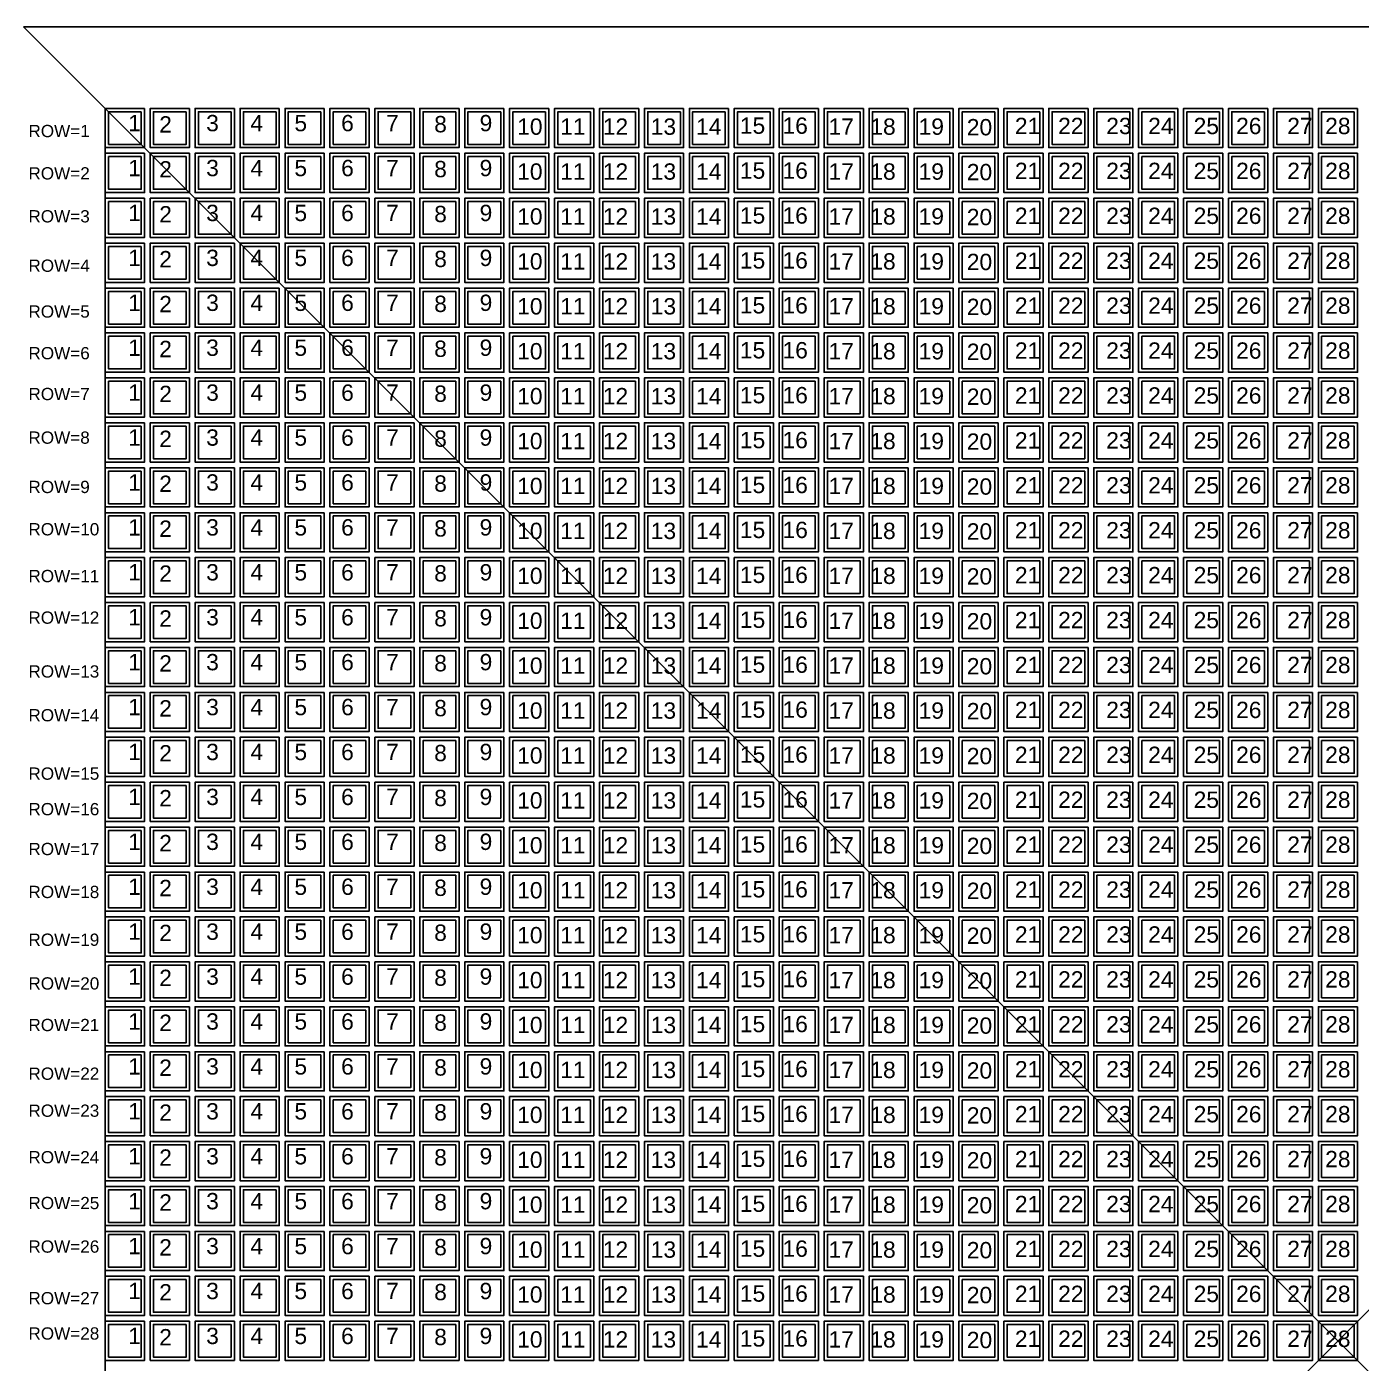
# Model space of a CAD drawing. Header units: inches. Extents: x 0 to 907042749, y -2200 to 1199479692.
# Drawn here: x 906906573 to 906922910, y 1199407218 to 1199423583 of the extents above; entities that cross this region are included whole.
import ezdxf

# ---------------------------------------------------------------- set-up
doc = ezdxf.new("R2010")
doc.units = ezdxf.units.IN
doc.header["$MEASUREMENT"] = 0
doc.styles.get("Standard").update_dxf_attribs({"font": 'arial.ttf'})

# ---------------------------------------------------------------- blocks, each defined once
blk = doc.blocks.new('Formwork')
blk.add_lwpolyline([(240, 240), (-240, 240), (-240, -240), (240, -240)], close=True)
blk.add_lwpolyline([(200, 200), (-200, 200), (-200, -200), (200, -200), (200, 200)])
blk = doc.blocks.new('*U66')
at = {"layer": 'Defpoints'}
blk.add_blockref('Formwork', (0, 0), dxfattribs=at)
blk = doc.blocks.new('*U65')
at = {"color": 0, "linetype": 'ByBlock', "lineweight": -2, "transparency": 16777216}
for p in [(0, 29700), (550, 29700), (1100, 29700), (1650, 29700), (2200, 29700), (2750, 29700), (3300, 29700), (3850, 29700), (4400, 29700), (4950, 29700), (5500, 29700), (6050, 29700), (6600, 29700), (7150, 29700), (7700, 29700), (8250, 29700), (8800, 29700), (9350, 29700), (9900, 29700), (10450, 29700), (11000, 29700), (11550, 29700), (12100, 29700), (12650, 29700), (13200, 29700), (13750, 29700), (14300, 29700), (14850, 29700), (0, 29150), (550, 29150), (1100, 29150), (1650, 29150), (2200, 29150), (2750, 29150), (3300, 29150), (3850, 29150), (4400, 29150), (4950, 29150), (5500, 29150), (6050, 29150), (6600, 29150), (7150, 29150), (7700, 29150), (8250, 29150), (8800, 29150), (9350, 29150), (9900, 29150), (10450, 29150), (11000, 29150), (11550, 29150), (12100, 29150), (12650, 29150), (13200, 29150), (13750, 29150), (14300, 29150), (14850, 29150), (0, 28600), (550, 28600), (1100, 28600), (1650, 28600), (2200, 28600), (2750, 28600), (3300, 28600), (3850, 28600), (4400, 28600), (4950, 28600), (5500, 28600), (6050, 28600), (6600, 28600), (7150, 28600), (7700, 28600), (8250, 28600), (8800, 28600), (9350, 28600), (9900, 28600), (10450, 28600), (11000, 28600), (11550, 28600), (12100, 28600), (12650, 28600), (13200, 28600), (13750, 28600), (14300, 28600), (14850, 28600), (0, 28050), (550, 28050), (1100, 28050), (1650, 28050), (2200, 28050), (2750, 28050), (3300, 28050), (3850, 28050), (4400, 28050), (4950, 28050), (5500, 28050), (6050, 28050), (6600, 28050), (7150, 28050), (7700, 28050), (8250, 28050), (8800, 28050), (9350, 28050), (9900, 28050), (10450, 28050), (11000, 28050), (11550, 28050), (12100, 28050), (12650, 28050), (13200, 28050), (13750, 28050), (14300, 28050), (14850, 28050), (0, 27500), (550, 27500), (1100, 27500), (1650, 27500), (2200, 27500), (2750, 27500), (3300, 27500), (3850, 27500), (4400, 27500), (4950, 27500), (5500, 27500), (6050, 27500), (6600, 27500), (7150, 27500), (7700, 27500), (8250, 27500), (8800, 27500), (9350, 27500), (9900, 27500), (10450, 27500), (11000, 27500), (11550, 27500), (12100, 27500), (12650, 27500), (13200, 27500), (13750, 27500), (14300, 27500), (14850, 27500), (0, 26950), (550, 26950), (1100, 26950), (1650, 26950), (2200, 26950), (2750, 26950), (3300, 26950), (3850, 26950), (4400, 26950), (4950, 26950), (5500, 26950), (6050, 26950), (6600, 26950), (7150, 26950), (7700, 26950), (8250, 26950), (8800, 26950), (9350, 26950), (9900, 26950), (10450, 26950), (11000, 26950), (11550, 26950), (12100, 26950), (12650, 26950), (13200, 26950), (13750, 26950), (14300, 26950), (14850, 26950), (0, 26400), (550, 26400), (1100, 26400), (1650, 26400), (2200, 26400), (2750, 26400), (3300, 26400), (3850, 26400), (4400, 26400), (4950, 26400), (5500, 26400), (6050, 26400), (6600, 26400), (7150, 26400), (7700, 26400), (8250, 26400), (8800, 26400), (9350, 26400), (9900, 26400), (10450, 26400), (11000, 26400), (11550, 26400), (12100, 26400), (12650, 26400), (13200, 26400), (13750, 26400), (14300, 26400), (14850, 26400), (0, 25850), (550, 25850), (1100, 25850), (1650, 25850), (2200, 25850), (2750, 25850), (3300, 25850), (3850, 25850), (4400, 25850), (4950, 25850), (5500, 25850), (6050, 25850), (6600, 25850), (7150, 25850), (7700, 25850), (8250, 25850), (8800, 25850), (9350, 25850), (9900, 25850), (10450, 25850), (11000, 25850), (11550, 25850), (12100, 25850), (12650, 25850), (13200, 25850), (13750, 25850), (14300, 25850), (14850, 25850), (0, 25300), (550, 25300), (1100, 25300), (1650, 25300), (2200, 25300), (2750, 25300), (3300, 25300), (3850, 25300), (4400, 25300), (4950, 25300), (5500, 25300), (6050, 25300), (6600, 25300), (7150, 25300), (7700, 25300), (8250, 25300), (8800, 25300), (9350, 25300), (9900, 25300), (10450, 25300), (11000, 25300), (11550, 25300), (12100, 25300), (12650, 25300), (13200, 25300), (13750, 25300), (14300, 25300), (14850, 25300), (0, 24750), (550, 24750), (1100, 24750), (1650, 24750), (2200, 24750), (2750, 24750), (3300, 24750), (3850, 24750), (4400, 24750), (4950, 24750), (5500, 24750), (6050, 24750), (6600, 24750), (7150, 24750), (7700, 24750), (8250, 24750), (8800, 24750), (9350, 24750), (9900, 24750), (10450, 24750), (11000, 24750), (11550, 24750), (12100, 24750), (12650, 24750), (13200, 24750), (13750, 24750), (14300, 24750), (14850, 24750), (0, 24200), (550, 24200), (1100, 24200), (1650, 24200), (2200, 24200), (2750, 24200), (3300, 24200), (3850, 24200), (4400, 24200), (4950, 24200), (5500, 24200), (6050, 24200), (6600, 24200), (7150, 24200), (7700, 24200), (8250, 24200), (8800, 24200), (9350, 24200), (9900, 24200), (10450, 24200), (11000, 24200), (11550, 24200), (12100, 24200), (12650, 24200), (13200, 24200), (13750, 24200), (14300, 24200), (14850, 24200), (0, 23650), (550, 23650), (1100, 23650), (1650, 23650), (2200, 23650), (2750, 23650), (3300, 23650), (3850, 23650), (4400, 23650), (4950, 23650), (5500, 23650), (6050, 23650), (6600, 23650), (7150, 23650), (7700, 23650), (8250, 23650), (8800, 23650), (9350, 23650), (9900, 23650), (10450, 23650), (11000, 23650), (11550, 23650), (12100, 23650), (12650, 23650), (13200, 23650), (13750, 23650), (14300, 23650), (14850, 23650), (0, 23100), (550, 23100), (1100, 23100), (1650, 23100), (2200, 23100), (2750, 23100), (3300, 23100), (3850, 23100), (4400, 23100), (4950, 23100), (5500, 23100), (6050, 23100), (6600, 23100), (7150, 23100), (7700, 23100), (8250, 23100), (8800, 23100), (9350, 23100), (9900, 23100), (10450, 23100), (11000, 23100), (11550, 23100), (12100, 23100), (12650, 23100), (13200, 23100), (13750, 23100), (14300, 23100), (14850, 23100), (0, 22550), (550, 22550), (1100, 22550), (1650, 22550), (2200, 22550), (2750, 22550), (3300, 22550), (3850, 22550), (4400, 22550), (4950, 22550), (5500, 22550), (6050, 22550), (6600, 22550), (7150, 22550), (7700, 22550), (8250, 22550), (8800, 22550), (9350, 22550), (9900, 22550), (10450, 22550), (11000, 22550), (11550, 22550), (12100, 22550), (12650, 22550), (13200, 22550), (13750, 22550), (14300, 22550), (14850, 22550), (0, 22000), (550, 22000), (1100, 22000), (1650, 22000), (2200, 22000), (2750, 22000), (3300, 22000), (3850, 22000), (4400, 22000), (4950, 22000), (5500, 22000), (6050, 22000), (6600, 22000), (7150, 22000), (7700, 22000), (8250, 22000), (8800, 22000), (9350, 22000), (9900, 22000), (10450, 22000), (11000, 22000), (11550, 22000), (12100, 22000), (12650, 22000), (13200, 22000), (13750, 22000), (14300, 22000), (14850, 22000), (0, 21450), (550, 21450), (1100, 21450), (1650, 21450), (2200, 21450), (2750, 21450), (3300, 21450), (3850, 21450), (4400, 21450), (4950, 21450), (5500, 21450), (6050, 21450), (6600, 21450), (7150, 21450), (7700, 21450), (8250, 21450), (8800, 21450), (9350, 21450), (9900, 21450), (10450, 21450), (11000, 21450), (11550, 21450), (12100, 21450), (12650, 21450), (13200, 21450), (13750, 21450), (14300, 21450), (14850, 21450), (0, 20900), (550, 20900), (1100, 20900), (1650, 20900), (2200, 20900), (2750, 20900), (3300, 20900), (3850, 20900), (4400, 20900), (4950, 20900), (5500, 20900), (6050, 20900), (6600, 20900), (7150, 20900), (7700, 20900), (8250, 20900), (8800, 20900), (9350, 20900), (9900, 20900), (10450, 20900), (11000, 20900), (11550, 20900), (12100, 20900), (12650, 20900), (13200, 20900), (13750, 20900), (14300, 20900), (14850, 20900), (0, 20350), (550, 20350), (1100, 20350), (1650, 20350), (2200, 20350), (2750, 20350), (3300, 20350), (3850, 20350), (4400, 20350), (4950, 20350), (5500, 20350), (6050, 20350), (6600, 20350), (7150, 20350), (7700, 20350), (8250, 20350), (8800, 20350), (9350, 20350), (9900, 20350), (10450, 20350), (11000, 20350), (11550, 20350), (12100, 20350), (12650, 20350), (13200, 20350), (13750, 20350), (14300, 20350), (14850, 20350), (0, 19800), (550, 19800), (1100, 19800), (1650, 19800), (2200, 19800), (2750, 19800), (3300, 19800), (3850, 19800), (4400, 19800), (4950, 19800), (5500, 19800), (6050, 19800), (6600, 19800), (7150, 19800), (7700, 19800), (8250, 19800), (8800, 19800), (9350, 19800), (9900, 19800), (10450, 19800), (11000, 19800), (11550, 19800), (12100, 19800), (12650, 19800), (13200, 19800), (13750, 19800), (14300, 19800), (14850, 19800), (0, 19250), (550, 19250), (1100, 19250), (1650, 19250), (2200, 19250), (2750, 19250), (3300, 19250), (3850, 19250), (4400, 19250), (4950, 19250), (5500, 19250), (6050, 19250), (6600, 19250), (7150, 19250), (7700, 19250), (8250, 19250), (8800, 19250), (9350, 19250), (9900, 19250), (10450, 19250), (11000, 19250), (11550, 19250), (12100, 19250), (12650, 19250), (13200, 19250), (13750, 19250), (14300, 19250), (14850, 19250), (0, 18700), (550, 18700), (1100, 18700), (1650, 18700), (2200, 18700), (2750, 18700), (3300, 18700), (3850, 18700), (4400, 18700), (4950, 18700), (5500, 18700), (6050, 18700), (6600, 18700), (7150, 18700), (7700, 18700), (8250, 18700), (8800, 18700), (9350, 18700), (9900, 18700), (10450, 18700), (11000, 18700), (11550, 18700), (12100, 18700), (12650, 18700), (13200, 18700), (13750, 18700), (14300, 18700), (14850, 18700), (0, 18150), (550, 18150), (1100, 18150), (1650, 18150), (2200, 18150), (2750, 18150), (3300, 18150), (3850, 18150), (4400, 18150), (4950, 18150), (5500, 18150), (6050, 18150), (6600, 18150), (7150, 18150), (7700, 18150), (8250, 18150), (8800, 18150), (9350, 18150), (9900, 18150), (10450, 18150), (11000, 18150), (11550, 18150), (12100, 18150), (12650, 18150), (13200, 18150), (13750, 18150), (14300, 18150), (14850, 18150), (0, 17600), (550, 17600), (1100, 17600), (1650, 17600), (2200, 17600), (2750, 17600), (3300, 17600), (3850, 17600), (4400, 17600), (4950, 17600), (5500, 17600), (6050, 17600), (6600, 17600), (7150, 17600), (7700, 17600), (8250, 17600), (8800, 17600), (9350, 17600), (9900, 17600), (10450, 17600), (11000, 17600), (11550, 17600), (12100, 17600), (12650, 17600), (13200, 17600), (13750, 17600), (14300, 17600), (14850, 17600), (0, 17050), (550, 17050), (1100, 17050), (1650, 17050), (2200, 17050), (2750, 17050), (3300, 17050), (3850, 17050), (4400, 17050), (4950, 17050), (5500, 17050), (6050, 17050), (6600, 17050), (7150, 17050), (7700, 17050), (8250, 17050), (8800, 17050), (9350, 17050), (9900, 17050), (10450, 17050), (11000, 17050), (11550, 17050), (12100, 17050), (12650, 17050), (13200, 17050), (13750, 17050), (14300, 17050), (14850, 17050), (0, 16500), (550, 16500), (1100, 16500), (1650, 16500), (2200, 16500), (2750, 16500), (3300, 16500), (3850, 16500), (4400, 16500), (4950, 16500), (5500, 16500), (6050, 16500), (6600, 16500), (7150, 16500), (7700, 16500), (8250, 16500), (8800, 16500), (9350, 16500), (9900, 16500), (10450, 16500), (11000, 16500), (11550, 16500), (12100, 16500), (12650, 16500), (13200, 16500), (13750, 16500), (14300, 16500), (14850, 16500), (0, 15950), (550, 15950), (1100, 15950), (1650, 15950), (2200, 15950), (2750, 15950), (3300, 15950), (3850, 15950), (4400, 15950), (4950, 15950), (5500, 15950), (6050, 15950), (6600, 15950), (7150, 15950), (7700, 15950), (8250, 15950), (8800, 15950), (9350, 15950), (9900, 15950), (10450, 15950), (11000, 15950), (11550, 15950), (12100, 15950), (12650, 15950), (13200, 15950), (13750, 15950), (14300, 15950), (14850, 15950), (0, 15400), (550, 15400), (1100, 15400), (1650, 15400), (2200, 15400), (2750, 15400), (3300, 15400), (3850, 15400), (4400, 15400), (4950, 15400), (5500, 15400), (6050, 15400), (6600, 15400), (7150, 15400), (7700, 15400), (8250, 15400), (8800, 15400), (9350, 15400), (9900, 15400), (10450, 15400), (11000, 15400), (11550, 15400), (12100, 15400), (12650, 15400), (13200, 15400), (13750, 15400), (14300, 15400), (14850, 15400), (0, 14850), (550, 14850), (1100, 14850), (1650, 14850), (2200, 14850), (2750, 14850), (3300, 14850), (3850, 14850), (4400, 14850), (4950, 14850), (5500, 14850), (6050, 14850), (6600, 14850), (7150, 14850), (7700, 14850), (8250, 14850), (8800, 14850), (9350, 14850), (9900, 14850), (10450, 14850), (11000, 14850), (11550, 14850), (12100, 14850), (12650, 14850), (13200, 14850), (13750, 14850), (14300, 14850), (14850, 14850)]:
    blk.add_blockref('*U66', p, dxfattribs=at)
blk = doc.blocks.new('A$C5B282A8D')
for s, p in [('1', (240, -240)), ('2', (620, -256)), ('3', (1195, -240)), ('4', (1737, -240)), ('5', (2275, -240)), ('6', (2847, -240)), ('7', (3397, -240)), ('8', (3986, -253)), ('9', (4542, -240)), ('10', (5002, -283)), ('11', (5528, -283)), ('12', (6050, -283)), ('13', (6637, -283)), ('14', (7192, -283)), ('15', (7728, -271)), ('16', (8250, -271)), ('17', (8813, -283)), ('18', (9325, -283)), ('19', (9916, -283)), ('20', (10506, -290)), ('21', (11095, -275)), ('22', (11624, -275)), ('23', (12213, -275)), ('24', (12726, -275)), ('25', (13283, -275)), ('26', (13803, -275)), ('27', (14429, -275)), ('28', (14893, -275))]:
    blk.add_text(s, height=200).set_placement(p)
blk = doc.blocks.new('Casting_yard_type_2')
for p, q in [((-16090, 16090), (16090, 16090)), ((-16090, 16090), (16090, -16090)), ((16090, 16090), (-16090, -16090)), ((-15090, 15090), (-15090, -15050))]:
    blk.add_line(p, q)
for name, p in [('*U65', (-14850, -14850)), ('A$C5B282A8D', (-15050, 4050))]:
    blk.add_blockref(name, p)
for s, height, p in [('1', 200, (-14810, 14810)), ('2', 200, (-14430, 14794)), ('3', 200, (-13855, 14810)), ('4', 200, (-13313, 14810)), ('5', 200, (-12775, 14810)), ('6', 200, (-12203, 14810)), ('7', 200, (-11653, 14810)), ('8', 200, (-11064, 14797)), ('9', 200, (-10508, 14810)), ('10', 200, (-10048, 14767)), ('11', 200, (-9522, 14767)), ('12', 200, (-9000, 14767)), ('13', 200, (-8413, 14767)), ('14', 200, (-7858, 14767)), ('15', 200, (-7322, 14779)), ('16', 200, (-6800, 14779)), ('17', 200, (-6237, 14767)), ('18', 200, (-5725, 14767)), ('19', 200, (-5134, 14767)), ('20', 200, (-4544, 14760)), ('21', 200, (-3955, 14775)), ('22', 200, (-3426, 14775)), ('23', 200, (-2837, 14775)), ('24', 200, (-2324, 14775)), ('25', 200, (-1767, 14775)), ('26', 200, (-1247, 14775)), ('27', 200, (-621, 14775)), ('28', 200, (-157, 14775)), ('ROW=1', 150, (-16031, 14738)), ('1', 200, (-14810, 14260)), ('2', 200, (-14430, 14244)), ('3', 200, (-13855, 14260)), ('4', 200, (-13313, 14260)), ('5', 200, (-12775, 14260)), ('6', 200, (-12203, 14260)), ('7', 200, (-11653, 14260)), ('8', 200, (-11064, 14247)), ('9', 200, (-10508, 14260)), ('10', 200, (-10048, 14217)), ('11', 200, (-9522, 14217)), ('12', 200, (-9000, 14217)), ('13', 200, (-8413, 14217)), ('14', 200, (-7858, 14217)), ('15', 200, (-7322, 14229)), ('16', 200, (-6800, 14229)), ('17', 200, (-6237, 14217)), ('18', 200, (-5725, 14217)), ('19', 200, (-5134, 14217)), ('20', 200, (-4544, 14210)), ('21', 200, (-3955, 14225)), ('22', 200, (-3426, 14225)), ('23', 200, (-2837, 14225)), ('24', 200, (-2324, 14225)), ('25', 200, (-1767, 14225)), ('26', 200, (-1247, 14225)), ('27', 200, (-621, 14225)), ('28', 200, (-157, 14225)), ('ROW=2', 150, (-16031, 14220)), ('1', 200, (-14810, 13710)), ('3', 200, (-13855, 13710)), ('4', 200, (-13313, 13710)), ('5', 200, (-12775, 13710)), ('6', 200, (-12203, 13710)), ('7', 200, (-11653, 13710)), ('9', 200, (-10508, 13710)), ('ROW=3', 150, (-16031, 13694)), ('2', 200, (-14430, 13694)), ('8', 200, (-11064, 13697)), ('10', 200, (-10048, 13667)), ('11', 200, (-9522, 13667)), ('12', 200, (-9000, 13667)), ('13', 200, (-8413, 13667)), ('14', 200, (-7858, 13667)), ('15', 200, (-7322, 13679)), ('16', 200, (-6800, 13679)), ('17', 200, (-6237, 13667)), ('18', 200, (-5725, 13667)), ('19', 200, (-5134, 13667)), ('20', 200, (-4544, 13660)), ('21', 200, (-3955, 13675)), ('22', 200, (-3426, 13675)), ('23', 200, (-2837, 13675)), ('24', 200, (-2324, 13675)), ('25', 200, (-1767, 13675)), ('26', 200, (-1247, 13675)), ('27', 200, (-621, 13675)), ('28', 200, (-157, 13675)), ('1', 200, (-14810, 13160)), ('2', 200, (-14430, 13144)), ('3', 200, (-13855, 13160)), ('4', 200, (-13313, 13160)), ('5', 200, (-12775, 13160)), ('6', 200, (-12203, 13160)), ('7', 200, (-11653, 13160)), ('8', 200, (-11064, 13147)), ('9', 200, (-10508, 13160)), ('10', 200, (-10048, 13117)), ('11', 200, (-9522, 13117)), ('12', 200, (-9000, 13117)), ('13', 200, (-8413, 13117)), ('14', 200, (-7858, 13117)), ('15', 200, (-7322, 13129)), ('16', 200, (-6800, 13129)), ('17', 200, (-6237, 13117)), ('18', 200, (-5725, 13117)), ('19', 200, (-5134, 13117)), ('20', 200, (-4544, 13110)), ('21', 200, (-3955, 13125)), ('22', 200, (-3426, 13125)), ('23', 200, (-2837, 13125)), ('24', 200, (-2324, 13125)), ('25', 200, (-1767, 13125)), ('26', 200, (-1247, 13125)), ('27', 200, (-621, 13125)), ('28', 200, (-157, 13125)), ('ROW=4', 150, (-16031, 13089)), ('1', 200, (-14810, 12610)), ('2', 200, (-14430, 12594)), ('3', 200, (-13855, 12610)), ('4', 200, (-13313, 12610)), ('5', 200, (-12775, 12610)), ('6', 200, (-12203, 12610)), ('7', 200, (-11653, 12610)), ('8', 200, (-11064, 12597)), ('9', 200, (-10508, 12610)), ('10', 200, (-10048, 12567)), ('11', 200, (-9522, 12567)), ('12', 200, (-9000, 12567)), ('13', 200, (-8413, 12567)), ('14', 200, (-7858, 12567)), ('15', 200, (-7322, 12579)), ('16', 200, (-6800, 12579)), ('17', 200, (-6237, 12567)), ('18', 200, (-5725, 12567)), ('19', 200, (-5134, 12567)), ('21', 200, (-3955, 12575)), ('22', 200, (-3426, 12575)), ('23', 200, (-2837, 12575)), ('24', 200, (-2324, 12575)), ('25', 200, (-1767, 12575)), ('26', 200, (-1247, 12575)), ('27', 200, (-621, 12575)), ('28', 200, (-157, 12575)), ('ROW=5', 150, (-16031, 12528)), ('20', 200, (-4544, 12560)), ('ROW=6', 150, (-16031, 12018)), ('1', 200, (-14810, 12060)), ('2', 200, (-14430, 12044)), ('3', 200, (-13855, 12060)), ('4', 200, (-13313, 12060)), ('5', 200, (-12775, 12060)), ('6', 200, (-12203, 12060)), ('7', 200, (-11653, 12060)), ('8', 200, (-11064, 12047)), ('9', 200, (-10508, 12060)), ('10', 200, (-10048, 12017)), ('11', 200, (-9522, 12017)), ('12', 200, (-9000, 12017)), ('13', 200, (-8413, 12017)), ('14', 200, (-7858, 12017)), ('15', 200, (-7322, 12029)), ('16', 200, (-6800, 12029)), ('17', 200, (-6237, 12017)), ('18', 200, (-5725, 12017)), ('19', 200, (-5134, 12017)), ('20', 200, (-4544, 12010)), ('21', 200, (-3955, 12025)), ('22', 200, (-3426, 12025)), ('23', 200, (-2837, 12025)), ('24', 200, (-2324, 12025)), ('25', 200, (-1767, 12025)), ('26', 200, (-1247, 12025)), ('27', 200, (-621, 12025)), ('28', 200, (-157, 12025)), ('ROW=7', 150, (-16031, 11518)), ('1', 200, (-14810, 11510)), ('2', 200, (-14430, 11494)), ('3', 200, (-13855, 11510)), ('4', 200, (-13313, 11510)), ('5', 200, (-12775, 11510)), ('6', 200, (-12203, 11510)), ('7', 200, (-11653, 11510)), ('8', 200, (-11064, 11497)), ('9', 200, (-10508, 11510)), ('10', 200, (-10048, 11467)), ('11', 200, (-9522, 11467)), ('12', 200, (-9000, 11467)), ('13', 200, (-8413, 11467)), ('14', 200, (-7858, 11467)), ('15', 200, (-7322, 11479)), ('16', 200, (-6800, 11479)), ('17', 200, (-6237, 11467)), ('18', 200, (-5725, 11467)), ('19', 200, (-5134, 11467)), ('20', 200, (-4544, 11460)), ('21', 200, (-3955, 11475)), ('22', 200, (-3426, 11475)), ('23', 200, (-2837, 11475)), ('24', 200, (-2324, 11475)), ('25', 200, (-1767, 11475)), ('26', 200, (-1247, 11475)), ('27', 200, (-621, 11475)), ('28', 200, (-157, 11475)), ('ROW=8', 150, (-16031, 10984)), ('1', 200, (-14810, 10960)), ('2', 200, (-14430, 10944)), ('3', 200, (-13855, 10960)), ('4', 200, (-13313, 10960)), ('5', 200, (-12775, 10960)), ('6', 200, (-12203, 10960)), ('7', 200, (-11653, 10960)), ('8', 200, (-11064, 10947)), ('9', 200, (-10508, 10960)), ('15', 200, (-7322, 10929)), ('16', 200, (-6800, 10929)), ('10', 200, (-10048, 10917)), ('11', 200, (-9522, 10917)), ('12', 200, (-9000, 10917)), ('13', 200, (-8413, 10917)), ('14', 200, (-7858, 10917)), ('17', 200, (-6237, 10917)), ('18', 200, (-5725, 10917)), ('19', 200, (-5134, 10917)), ('20', 200, (-4544, 10910)), ('21', 200, (-3955, 10925)), ('22', 200, (-3426, 10925)), ('23', 200, (-2837, 10925)), ('24', 200, (-2324, 10925)), ('25', 200, (-1767, 10925)), ('26', 200, (-1247, 10925)), ('27', 200, (-621, 10925)), ('28', 200, (-157, 10925)), ('ROW=9', 150, (-16031, 10380)), ('1', 200, (-14810, 10410)), ('2', 200, (-14430, 10394)), ('3', 200, (-13855, 10410)), ('4', 200, (-13313, 10410)), ('5', 200, (-12775, 10410)), ('6', 200, (-12203, 10410)), ('7', 200, (-11653, 10410)), ('8', 200, (-11064, 10397)), ('9', 200, (-10508, 10410)), ('10', 200, (-10048, 10367)), ('11', 200, (-9522, 10367)), ('12', 200, (-9000, 10367)), ('13', 200, (-8413, 10367)), ('14', 200, (-7858, 10367)), ('15', 200, (-7322, 10379)), ('16', 200, (-6800, 10379)), ('17', 200, (-6237, 10367)), ('18', 200, (-5725, 10367)), ('19', 200, (-5134, 10367)), ('20', 200, (-4544, 10360)), ('21', 200, (-3955, 10375)), ('22', 200, (-3426, 10375)), ('23', 200, (-2837, 10375)), ('24', 200, (-2324, 10375)), ('25', 200, (-1767, 10375)), ('26', 200, (-1247, 10375)), ('27', 200, (-621, 10375)), ('28', 200, (-157, 10375)), ('ROW=10', 150, (-16031, 9862)), ('1', 200, (-14810, 9860)), ('2', 200, (-14430, 9844)), ('3', 200, (-13855, 9860)), ('4', 200, (-13313, 9860)), ('5', 200, (-12775, 9860)), ('6', 200, (-12203, 9860)), ('7', 200, (-11653, 9860)), ('8', 200, (-11064, 9847)), ('9', 200, (-10508, 9860)), ('10', 200, (-10048, 9817)), ('11', 200, (-9522, 9817)), ('12', 200, (-9000, 9817)), ('13', 200, (-8413, 9817)), ('14', 200, (-7858, 9817)), ('15', 200, (-7322, 9829)), ('16', 200, (-6800, 9829)), ('17', 200, (-6237, 9817)), ('18', 200, (-5725, 9817)), ('19', 200, (-5134, 9817)), ('20', 200, (-4544, 9810)), ('21', 200, (-3955, 9825)), ('22', 200, (-3426, 9825)), ('23', 200, (-2837, 9825)), ('24', 200, (-2324, 9825)), ('25', 200, (-1767, 9825)), ('26', 200, (-1247, 9825)), ('27', 200, (-621, 9825)), ('28', 200, (-157, 9825)), ('1', 200, (-14810, 9310)), ('2', 200, (-14430, 9294)), ('3', 200, (-13855, 9310)), ('4', 200, (-13313, 9310)), ('5', 200, (-12775, 9310)), ('6', 200, (-12203, 9310)), ('7', 200, (-11653, 9310)), ('8', 200, (-11064, 9297)), ('9', 200, (-10508, 9310)), ('ROW=11', 150, (-16031, 9289)), ('10', 200, (-10048, 9267)), ('11', 200, (-9522, 9267)), ('12', 200, (-9000, 9267)), ('13', 200, (-8413, 9267)), ('14', 200, (-7858, 9267)), ('15', 200, (-7322, 9279)), ('16', 200, (-6800, 9279)), ('17', 200, (-6237, 9267)), ('18', 200, (-5725, 9267)), ('19', 200, (-5134, 9267)), ('20', 200, (-4544, 9260)), ('21', 200, (-3955, 9275)), ('22', 200, (-3426, 9275)), ('23', 200, (-2837, 9275)), ('24', 200, (-2324, 9275)), ('25', 200, (-1767, 9275)), ('26', 200, (-1247, 9275)), ('27', 200, (-621, 9275)), ('28', 200, (-157, 9275)), ('ROW=12', 150, (-16031, 8780)), ('1', 200, (-14810, 8760)), ('2', 200, (-14430, 8744)), ('3', 200, (-13855, 8760)), ('4', 200, (-13313, 8760)), ('5', 200, (-12775, 8760)), ('6', 200, (-12203, 8760)), ('7', 200, (-11653, 8760)), ('8', 200, (-11064, 8747)), ('9', 200, (-10508, 8760)), ('10', 200, (-10048, 8717)), ('11', 200, (-9522, 8717)), ('12', 200, (-9000, 8717)), ('13', 200, (-8413, 8717)), ('14', 200, (-7858, 8717)), ('15', 200, (-7322, 8729)), ('16', 200, (-6800, 8729)), ('17', 200, (-6237, 8717)), ('18', 200, (-5725, 8717)), ('19', 200, (-5134, 8717)), ('20', 200, (-4544, 8710)), ('21', 200, (-3955, 8725)), ('22', 200, (-3426, 8725)), ('23', 200, (-2837, 8725)), ('24', 200, (-2324, 8725)), ('25', 200, (-1767, 8725)), ('26', 200, (-1247, 8725)), ('27', 200, (-621, 8725)), ('28', 200, (-157, 8725)), ('1', 200, (-14810, 8210)), ('2', 200, (-14430, 8194)), ('3', 200, (-13855, 8210)), ('4', 200, (-13313, 8210)), ('5', 200, (-12775, 8210)), ('6', 200, (-12203, 8210)), ('7', 200, (-11653, 8210)), ('8', 200, (-11064, 8197)), ('9', 200, (-10508, 8210)), ('10', 200, (-10048, 8167)), ('11', 200, (-9522, 8167)), ('12', 200, (-9000, 8167)), ('13', 200, (-8413, 8167)), ('14', 200, (-7858, 8167)), ('15', 200, (-7322, 8179)), ('16', 200, (-6800, 8179)), ('17', 200, (-6237, 8167)), ('18', 200, (-5725, 8167)), ('19', 200, (-5134, 8167)), ('20', 200, (-4544, 8160)), ('21', 200, (-3955, 8175)), ('22', 200, (-3426, 8175)), ('23', 200, (-2837, 8175)), ('24', 200, (-2324, 8175)), ('25', 200, (-1767, 8175)), ('26', 200, (-1247, 8175)), ('27', 200, (-621, 8175)), ('28', 200, (-157, 8175)), ('ROW=13', 150, (-16031, 8121)), ('1', 200, (-14810, 7660)), ('3', 200, (-13855, 7660)), ('4', 200, (-13313, 7660)), ('5', 200, (-12775, 7660)), ('6', 200, (-12203, 7660)), ('7', 200, (-11653, 7660)), ('9', 200, (-10508, 7660)), ('ROW=14', 150, (-16031, 7585)), ('2', 200, (-14430, 7644)), ('8', 200, (-11064, 7647)), ('10', 200, (-10048, 7617)), ('11', 200, (-9522, 7617)), ('12', 200, (-9000, 7617)), ('13', 200, (-8413, 7617)), ('14', 200, (-7858, 7617)), ('15', 200, (-7322, 7629)), ('16', 200, (-6800, 7629)), ('17', 200, (-6237, 7617)), ('18', 200, (-5725, 7617)), ('19', 200, (-5134, 7617)), ('20', 200, (-4544, 7610)), ('21', 200, (-3955, 7625)), ('22', 200, (-3426, 7625)), ('23', 200, (-2837, 7625)), ('24', 200, (-2324, 7625)), ('25', 200, (-1767, 7625)), ('26', 200, (-1247, 7625)), ('27', 200, (-621, 7625)), ('28', 200, (-157, 7625)), ('1', 200, (-14810, 7110)), ('2', 200, (-14430, 7094)), ('3', 200, (-13855, 7110)), ('4', 200, (-13313, 7110)), ('5', 200, (-12775, 7110)), ('6', 200, (-12203, 7110)), ('7', 200, (-11653, 7110)), ('8', 200, (-11064, 7097)), ('9', 200, (-10508, 7110)), ('10', 200, (-10048, 7067)), ('11', 200, (-9522, 7067)), ('12', 200, (-9000, 7067)), ('13', 200, (-8413, 7067)), ('14', 200, (-7858, 7067)), ('15', 200, (-7322, 7079)), ('16', 200, (-6800, 7079)), ('17', 200, (-6237, 7067)), ('18', 200, (-5725, 7067)), ('19', 200, (-5134, 7067)), ('20', 200, (-4544, 7060)), ('21', 200, (-3955, 7075)), ('22', 200, (-3426, 7075)), ('23', 200, (-2837, 7075)), ('24', 200, (-2324, 7075)), ('25', 200, (-1767, 7075)), ('26', 200, (-1247, 7075)), ('27', 200, (-621, 7075)), ('28', 200, (-157, 7075)), ('ROW=15', 150, (-16031, 6870)), ('1', 200, (-14810, 6560)), ('2', 200, (-14430, 6544)), ('3', 200, (-13855, 6560)), ('4', 200, (-13313, 6560)), ('5', 200, (-12775, 6560)), ('6', 200, (-12203, 6560)), ('7', 200, (-11653, 6560)), ('8', 200, (-11064, 6547)), ('9', 200, (-10508, 6560)), ('10', 200, (-10048, 6517)), ('11', 200, (-9522, 6517)), ('12', 200, (-9000, 6517)), ('13', 200, (-8413, 6517)), ('14', 200, (-7858, 6517)), ('15', 200, (-7322, 6529)), ('16', 200, (-6800, 6529)), ('17', 200, (-6237, 6517)), ('18', 200, (-5725, 6517)), ('19', 200, (-5134, 6517)), ('20', 200, (-4544, 6510)), ('21', 200, (-3955, 6525)), ('22', 200, (-3426, 6525)), ('23', 200, (-2837, 6525)), ('24', 200, (-2324, 6525)), ('25', 200, (-1767, 6525)), ('26', 200, (-1247, 6525)), ('27', 200, (-621, 6525)), ('28', 200, (-157, 6525)), ('ROW=16', 150, (-16031, 6435)), ('ROW=17', 150, (-16031, 5947)), ('1', 200, (-14810, 6010)), ('2', 200, (-14430, 5994)), ('3', 200, (-13855, 6010)), ('4', 200, (-13313, 6010)), ('5', 200, (-12775, 6010)), ('6', 200, (-12203, 6010)), ('7', 200, (-11653, 6010)), ('8', 200, (-11064, 5997)), ('9', 200, (-10508, 6010)), ('10', 200, (-10048, 5967)), ('11', 200, (-9522, 5967)), ('12', 200, (-9000, 5967)), ('13', 200, (-8413, 5967)), ('14', 200, (-7858, 5967)), ('15', 200, (-7322, 5979)), ('16', 200, (-6800, 5979)), ('17', 200, (-6237, 5967)), ('18', 200, (-5725, 5967)), ('19', 200, (-5134, 5967)), ('20', 200, (-4544, 5960)), ('21', 200, (-3955, 5975)), ('22', 200, (-3426, 5975)), ('23', 200, (-2837, 5975)), ('24', 200, (-2324, 5975)), ('25', 200, (-1767, 5975)), ('26', 200, (-1247, 5975)), ('27', 200, (-621, 5975)), ('28', 200, (-157, 5975)), ('ROW=18', 150, (-16031, 5421)), ('1', 200, (-14810, 5460)), ('2', 200, (-14430, 5444)), ('3', 200, (-13855, 5460)), ('4', 200, (-13313, 5460)), ('5', 200, (-12775, 5460)), ('6', 200, (-12203, 5460)), ('7', 200, (-11653, 5460)), ('8', 200, (-11064, 5447)), ('9', 200, (-10508, 5460)), ('10', 200, (-10048, 5417)), ('11', 200, (-9522, 5417)), ('12', 200, (-9000, 5417)), ('13', 200, (-8413, 5417)), ('14', 200, (-7858, 5417)), ('15', 200, (-7322, 5429)), ('16', 200, (-6800, 5429)), ('17', 200, (-6237, 5417)), ('18', 200, (-5725, 5417)), ('19', 200, (-5134, 5417)), ('20', 200, (-4544, 5410)), ('21', 200, (-3955, 5425)), ('22', 200, (-3426, 5425)), ('23', 200, (-2837, 5425)), ('24', 200, (-2324, 5425)), ('25', 200, (-1767, 5425)), ('26', 200, (-1247, 5425)), ('27', 200, (-621, 5425)), ('28', 200, (-157, 5425)), ('1', 200, (-14810, 4910)), ('2', 200, (-14430, 4894)), ('3', 200, (-13855, 4910)), ('4', 200, (-13313, 4910)), ('5', 200, (-12775, 4910)), ('6', 200, (-12203, 4910)), ('7', 200, (-11653, 4910)), ('8', 200, (-11064, 4897)), ('9', 200, (-10508, 4910)), ('15', 200, (-7322, 4879)), ('16', 200, (-6800, 4879)), ('21', 200, (-3955, 4875)), ('22', 200, (-3426, 4875)), ('23', 200, (-2837, 4875)), ('24', 200, (-2324, 4875)), ('25', 200, (-1767, 4875)), ('26', 200, (-1247, 4875)), ('27', 200, (-621, 4875)), ('28', 200, (-157, 4875)), ('ROW=19', 150, (-16031, 4836)), ('10', 200, (-10048, 4867)), ('11', 200, (-9522, 4867)), ('12', 200, (-9000, 4867)), ('13', 200, (-8413, 4867)), ('14', 200, (-7858, 4867)), ('17', 200, (-6237, 4867)), ('18', 200, (-5725, 4867)), ('19', 200, (-5134, 4867)), ('20', 200, (-4544, 4860)), ('ROW=20', 150, (-16031, 4301)), ('1', 200, (-14810, 4360)), ('2', 200, (-14430, 4344)), ('3', 200, (-13855, 4360)), ('4', 200, (-13313, 4360)), ('5', 200, (-12775, 4360)), ('6', 200, (-12203, 4360)), ('7', 200, (-11653, 4360)), ('8', 200, (-11064, 4347)), ('9', 200, (-10508, 4360)), ('10', 200, (-10048, 4317)), ('11', 200, (-9522, 4317)), ('12', 200, (-9000, 4317)), ('13', 200, (-8413, 4317)), ('14', 200, (-7858, 4317)), ('15', 200, (-7322, 4329)), ('16', 200, (-6800, 4329)), ('17', 200, (-6237, 4317)), ('18', 200, (-5725, 4317)), ('19', 200, (-5134, 4317)), ('20', 200, (-4544, 4310)), ('21', 200, (-3955, 4325)), ('22', 200, (-3426, 4325)), ('23', 200, (-2837, 4325)), ('24', 200, (-2324, 4325)), ('25', 200, (-1767, 4325)), ('26', 200, (-1247, 4325)), ('27', 200, (-621, 4325)), ('28', 200, (-157, 4325)), ('ROW=21', 150, (-16031, 3792)), ('1', 200, (-14810, 3260)), ('2', 200, (-14430, 3244)), ('3', 200, (-13855, 3260)), ('4', 200, (-13313, 3260)), ('5', 200, (-12775, 3260)), ('6', 200, (-12203, 3260)), ('7', 200, (-11653, 3260)), ('8', 200, (-11064, 3247)), ('9', 200, (-10508, 3260)), ('ROW=22', 150, (-16031, 3196)), ('10', 200, (-10048, 3217)), ('11', 200, (-9522, 3217)), ('12', 200, (-9000, 3217)), ('13', 200, (-8413, 3217)), ('14', 200, (-7858, 3217)), ('15', 200, (-7322, 3229)), ('16', 200, (-6800, 3229)), ('17', 200, (-6237, 3217)), ('18', 200, (-5725, 3217)), ('19', 200, (-5134, 3217)), ('20', 200, (-4544, 3210)), ('21', 200, (-3955, 3225)), ('22', 200, (-3426, 3225)), ('23', 200, (-2837, 3225)), ('24', 200, (-2324, 3225)), ('25', 200, (-1767, 3225)), ('26', 200, (-1247, 3225)), ('27', 200, (-621, 3225)), ('28', 200, (-157, 3225)), ('ROW=23', 150, (-16031, 2743)), ('1', 200, (-14810, 2710)), ('2', 200, (-14430, 2694)), ('3', 200, (-13855, 2710)), ('4', 200, (-13313, 2710)), ('5', 200, (-12775, 2710)), ('6', 200, (-12203, 2710)), ('7', 200, (-11653, 2710)), ('8', 200, (-11064, 2697)), ('9', 200, (-10508, 2710)), ('10', 200, (-10048, 2667)), ('11', 200, (-9522, 2667)), ('12', 200, (-9000, 2667)), ('13', 200, (-8413, 2667)), ('14', 200, (-7858, 2667)), ('15', 200, (-7322, 2679)), ('16', 200, (-6800, 2679)), ('17', 200, (-6237, 2667)), ('18', 200, (-5725, 2667)), ('19', 200, (-5134, 2667)), ('20', 200, (-4544, 2660)), ('21', 200, (-3955, 2675)), ('22', 200, (-3426, 2675)), ('23', 200, (-2837, 2675)), ('24', 200, (-2324, 2675)), ('25', 200, (-1767, 2675)), ('26', 200, (-1247, 2675)), ('27', 200, (-621, 2675)), ('28', 200, (-157, 2675)), ('ROW=24', 150, (-16031, 2173)), ('1', 200, (-14810, 2160)), ('2', 200, (-14430, 2144)), ('3', 200, (-13855, 2160)), ('4', 200, (-13313, 2160)), ('5', 200, (-12775, 2160)), ('6', 200, (-12203, 2160)), ('7', 200, (-11653, 2160)), ('8', 200, (-11064, 2147)), ('9', 200, (-10508, 2160)), ('10', 200, (-10048, 2117)), ('11', 200, (-9522, 2117)), ('12', 200, (-9000, 2117)), ('13', 200, (-8413, 2117)), ('14', 200, (-7858, 2117)), ('15', 200, (-7322, 2129)), ('16', 200, (-6800, 2129)), ('17', 200, (-6237, 2117)), ('18', 200, (-5725, 2117)), ('19', 200, (-5134, 2117)), ('20', 200, (-4544, 2110)), ('21', 200, (-3955, 2125)), ('22', 200, (-3426, 2125)), ('23', 200, (-2837, 2125)), ('24', 200, (-2324, 2125)), ('25', 200, (-1767, 2125)), ('26', 200, (-1247, 2125)), ('27', 200, (-621, 2125)), ('28', 200, (-157, 2125)), ('1', 200, (-14810, 1610)), ('3', 200, (-13855, 1610)), ('4', 200, (-13313, 1610)), ('5', 200, (-12775, 1610)), ('6', 200, (-12203, 1610)), ('7', 200, (-11653, 1610)), ('9', 200, (-10508, 1610)), ('ROW=25', 150, (-16031, 1612)), ('2', 200, (-14430, 1594)), ('8', 200, (-11064, 1597)), ('10', 200, (-10048, 1567)), ('11', 200, (-9522, 1567)), ('12', 200, (-9000, 1567)), ('13', 200, (-8413, 1567)), ('14', 200, (-7858, 1567)), ('15', 200, (-7322, 1579)), ('16', 200, (-6800, 1579)), ('17', 200, (-6237, 1567)), ('18', 200, (-5725, 1567)), ('19', 200, (-5134, 1567)), ('20', 200, (-4544, 1560)), ('21', 200, (-3955, 1575)), ('22', 200, (-3426, 1575)), ('23', 200, (-2837, 1575)), ('24', 200, (-2324, 1575)), ('25', 200, (-1767, 1575)), ('26', 200, (-1247, 1575)), ('27', 200, (-621, 1575)), ('28', 200, (-157, 1575)), ('ROW=26', 150, (-16031, 1079)), ('1', 200, (-14810, 1060)), ('2', 200, (-14430, 1044)), ('3', 200, (-13855, 1060)), ('4', 200, (-13313, 1060)), ('5', 200, (-12775, 1060)), ('6', 200, (-12203, 1060)), ('7', 200, (-11653, 1060)), ('8', 200, (-11064, 1047)), ('9', 200, (-10508, 1060)), ('10', 200, (-10048, 1017)), ('11', 200, (-9522, 1017)), ('12', 200, (-9000, 1017)), ('13', 200, (-8413, 1017)), ('14', 200, (-7858, 1017)), ('15', 200, (-7322, 1029)), ('16', 200, (-6800, 1029)), ('17', 200, (-6237, 1017)), ('18', 200, (-5725, 1017)), ('19', 200, (-5134, 1017)), ('20', 200, (-4544, 1010)), ('21', 200, (-3955, 1025)), ('22', 200, (-3426, 1025)), ('23', 200, (-2837, 1025)), ('24', 200, (-2324, 1025)), ('25', 200, (-1767, 1025)), ('26', 200, (-1247, 1025)), ('27', 200, (-621, 1025)), ('28', 200, (-157, 1025)), ('1', 200, (-14810, 510)), ('2', 200, (-14430, 494)), ('3', 200, (-13855, 510)), ('4', 200, (-13313, 510)), ('5', 200, (-12775, 510)), ('6', 200, (-12203, 510)), ('7', 200, (-11653, 510)), ('8', 200, (-11064, 497)), ('9', 200, (-10508, 510)), ('10', 200, (-10048, 467)), ('11', 200, (-9522, 467)), ('12', 200, (-9000, 467)), ('13', 200, (-8413, 467)), ('14', 200, (-7858, 467)), ('15', 200, (-7322, 479)), ('16', 200, (-6800, 479)), ('17', 200, (-6237, 467)), ('18', 200, (-5725, 467)), ('19', 200, (-5134, 467)), ('20', 200, (-4544, 460)), ('21', 200, (-3955, 475)), ('22', 200, (-3426, 475)), ('23', 200, (-2837, 475)), ('24', 200, (-2324, 475)), ('25', 200, (-1767, 475)), ('26', 200, (-1247, 475)), ('27', 200, (-621, 475)), ('28', 200, (-157, 475)), ('ROW=27', 150, (-16031, 447)), ('ROW=28', 150, (-16031, 15)), ('1', 200, (-14810, -40)), ('2', 200, (-14430, -56)), ('3', 200, (-13855, -40)), ('4', 200, (-13313, -40)), ('5', 200, (-12775, -40)), ('6', 200, (-12203, -40)), ('7', 200, (-11653, -40)), ('8', 200, (-11064, -53)), ('9', 200, (-10508, -40)), ('10', 200, (-10048, -83)), ('11', 200, (-9522, -83)), ('12', 200, (-9000, -83)), ('13', 200, (-8413, -83)), ('14', 200, (-7858, -83)), ('15', 200, (-7322, -71)), ('16', 200, (-6800, -71)), ('17', 200, (-6237, -83)), ('18', 200, (-5725, -83)), ('19', 200, (-5134, -83)), ('20', 200, (-4544, -90)), ('21', 200, (-3955, -75)), ('22', 200, (-3426, -75)), ('23', 200, (-2837, -75)), ('24', 200, (-2324, -75)), ('25', 200, (-1767, -75)), ('26', 200, (-1247, -75)), ('27', 200, (-621, -75)), ('28', 200, (-157, -75))]:
    blk.add_text(s, height=height).set_placement(p)

msp = doc.modelspace()

# ---------------------------------------------------------------- block references
msp.add_blockref('Casting_yard_type_2', (906922625.03724, 1199407493.10848))

doc.saveas('drawing.dxf')
